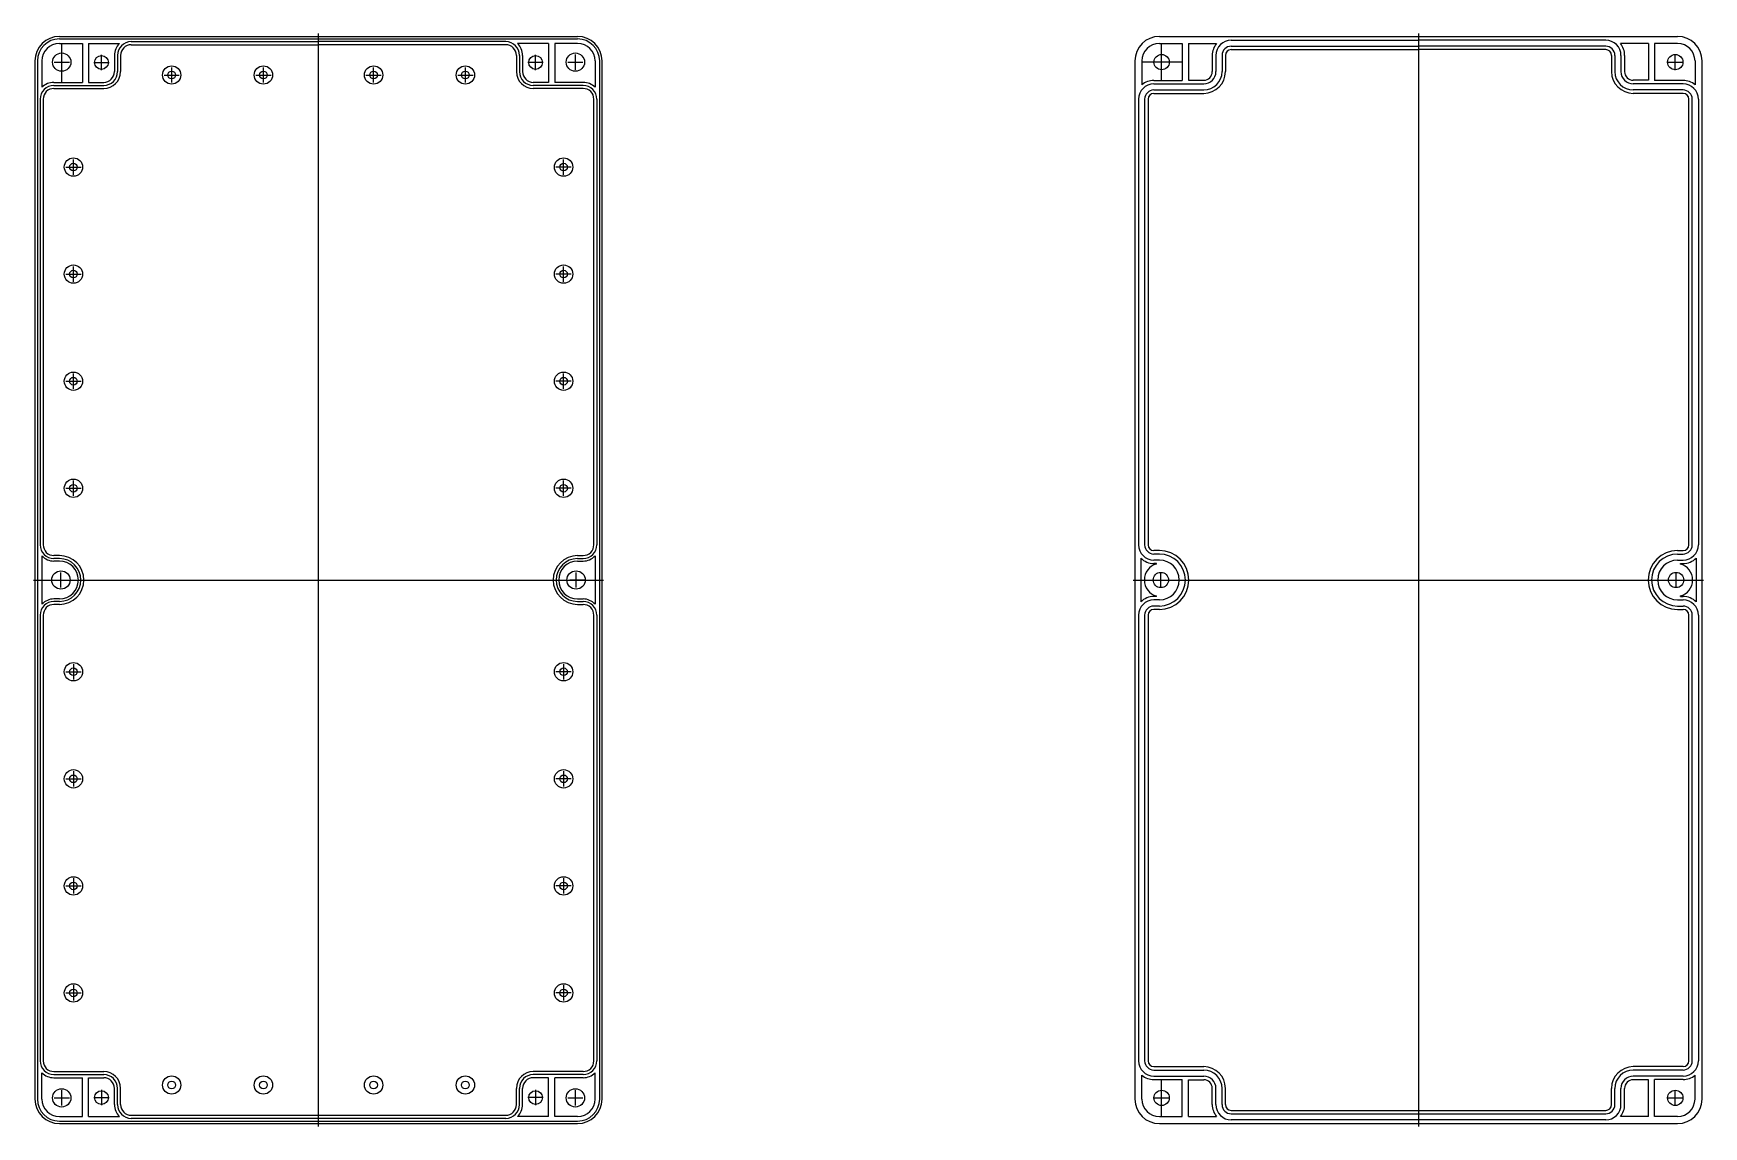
# Model space of a CAD drawing. Header units: millimetres. Extents: x 883 to 1429, y 369 to 727.
import ezdxf

# ---------------------------------------------------------------- set-up
doc = ezdxf.new("R2010")
doc.units = ezdxf.units.MM

msp = doc.modelspace()

# ---------------------------------------------------------------- linework, layer by layer
for p, q in [((976.31, 369.16), (976.31, 726.56)), ((1335.85, 726.56), (1335.85, 369.16)), ((891.61, 725.56), (1061.01, 725.56)), ((891.61, 724.76), (1061.01, 724.76)), ((891.61, 723.26), (899.11, 723.26)), ((892.36, 710.66), (892.36, 723.36)), ((899.11, 723.26), (899.11, 710.56)), ((901.11, 723.26), (901.11, 710.56)), ((901.11, 723.26), (911.24, 723.26)), ((915.11, 723.86), (976.31, 723.86)), ((915.11, 722.86), (976.31, 722.86)), ((1037.51, 723.86), (976.31, 723.86)), ((1037.51, 722.86), (976.31, 722.86)), ((1051.51, 723.26), (1041.39, 723.26)), ((1051.51, 723.26), (1051.51, 710.56)), ((1053.51, 723.26), (1053.51, 710.56)), ((1061.01, 723.26), (1053.51, 723.26)), ((1251.15, 725.56), (1420.55, 725.56)), ((1251.15, 723.26), (1258.65, 723.26)), ((1251.9, 711.16), (1251.9, 723.26)), ((1258.65, 723.26), (1258.65, 711.16)), ((1260.65, 723.26), (1260.65, 711.26)), ((1260.65, 723.26), (1269.83, 723.26)), ((1274.65, 724.36), (1335.85, 724.36)), ((1274.65, 722.36), (1335.85, 722.36)), ((1274.65, 721.26), (1335.85, 721.26)), ((1397.05, 724.36), (1335.85, 724.36)), ((1397.05, 722.36), (1335.85, 722.36)), ((1397.05, 721.26), (1335.85, 721.26)), ((1411.05, 723.26), (1401.87, 723.26)), ((1411.05, 723.26), (1411.05, 711.26)), ((1413.05, 723.26), (1413.05, 711.16)), ((1420.55, 723.26), (1413.05, 723.26)), ((883.61, 717.56), (883.61, 378.16)), ((884.41, 717.56), (884.41, 378.16)), ((885.91, 717.56), (885.91, 708.94)), ((889.86, 717.16), (894.86, 717.16)), ((902.86, 717.06), (907.86, 717.06)), ((905.36, 714.56), (905.36, 719.56)), ((909.61, 719.36), (909.61, 714.06)), ((910.61, 719.36), (910.61, 714.06)), ((911.61, 719.36), (911.61, 714.06)), ((928.31, 710.46), (928.31, 715.46)), ((958.31, 710.46), (958.31, 715.46)), ((994.31, 710.46), (994.31, 715.46)), ((1024.31, 710.46), (1024.31, 715.46)), ((1041.01, 719.36), (1041.01, 714.06)), ((1042.01, 719.36), (1042.01, 714.06)), ((1043.01, 719.36), (1043.01, 714.06)), ((1049.76, 717.06), (1044.76, 717.06)), ((1047.26, 714.56), (1047.26, 719.56)), ((1057.76, 717.16), (1062.76, 717.16)), ((1060.26, 714.66), (1060.26, 719.66)), ((1066.71, 717.56), (1066.71, 708.94)), ((1068.21, 378.16), (1068.21, 717.56)), ((1069.01, 378.16), (1069.01, 717.56)), ((1243.15, 717.56), (1243.15, 378.16)), ((1245.45, 717.56), (1245.45, 709.75)), ((1258.65, 717.16), (1245.45, 717.16)), ((1254.4, 717.16), (1249.4, 717.16)), ((1251.9, 714.56), (1251.9, 719.56)), ((1268.45, 719.36), (1268.45, 714.06)), ((1269.65, 719.36), (1269.65, 714.06)), ((1271.65, 719.36), (1271.65, 714.06)), ((1272.75, 719.36), (1272.75, 714.06)), ((1398.95, 719.36), (1398.95, 714.06)), ((1400.05, 719.36), (1400.05, 714.06)), ((1402.05, 719.36), (1402.05, 714.06)), ((1403.25, 719.36), (1403.25, 714.06)), ((1417.3, 717.16), (1422.3, 717.16)), ((1417.3, 717.16), (1422.3, 717.16)), ((1419.8, 714.66), (1419.8, 719.66)), ((1419.8, 714.56), (1419.8, 719.56)), ((1426.25, 717.56), (1426.25, 709.75)), ((1428.55, 378.16), (1428.55, 717.56)), ((889.81, 710.56), (899.11, 710.56)), ((901.11, 710.56), (906.11, 710.56)), ((925.81, 712.96), (930.81, 712.96)), ((955.81, 712.96), (960.81, 712.96)), ((991.81, 712.96), (996.81, 712.96)), ((1021.81, 712.96), (1026.81, 712.96)), ((1051.51, 710.56), (1046.51, 710.56)), ((1062.81, 710.56), (1053.51, 710.56)), ((1249.35, 711.16), (1258.65, 711.16)), ((1249.35, 710.06), (1265.65, 710.06)), ((1260.65, 711.26), (1265.65, 711.26)), ((1411.05, 711.26), (1406.05, 711.26)), ((1422.35, 710.06), (1406.05, 710.06)), ((1422.35, 711.16), (1413.05, 711.16)), ((885.31, 705.06), (885.31, 559.36)), ((886.31, 705.06), (886.31, 559.36)), ((889.81, 709.56), (906.11, 709.56)), ((889.81, 708.56), (906.11, 708.56)), ((1062.81, 709.56), (1046.51, 709.56)), ((1062.81, 708.56), (1046.51, 708.56)), ((1066.31, 559.36), (1066.31, 705.06)), ((1067.31, 705.06), (1067.31, 559.36)), ((1244.35, 705.06), (1244.35, 559.36)), ((1246.35, 705.06), (1246.35, 559.36)), ((1247.45, 705.06), (1247.45, 559.36)), ((1249.35, 708.06), (1265.65, 708.06)), ((1249.35, 706.96), (1265.65, 706.96)), ((1422.35, 708.06), (1406.05, 708.06)), ((1422.35, 706.96), (1406.05, 706.96)), ((1424.25, 559.36), (1424.25, 705.06)), ((1425.35, 559.36), (1425.35, 705.06)), ((1427.35, 705.06), (1427.35, 559.36)), ((893.71, 682.86), (898.71, 682.86)), ((893.71, 682.86), (898.71, 682.86)), ((896.21, 680.36), (896.21, 685.36)), ((1058.91, 682.86), (1053.91, 682.86)), ((1058.91, 682.86), (1053.91, 682.86)), ((1056.41, 680.36), (1056.41, 685.36)), ((896.21, 645.36), (896.21, 650.36)), ((1056.41, 645.36), (1056.41, 650.36)), ((893.71, 647.86), (898.71, 647.86)), ((1058.91, 647.86), (1053.91, 647.86)), ((893.71, 612.86), (898.71, 612.86)), ((896.21, 610.36), (896.21, 615.36)), ((1058.91, 612.86), (1053.91, 612.86)), ((1056.41, 610.36), (1056.41, 615.36)), ((896.21, 575.36), (896.21, 580.36)), ((1056.41, 575.36), (1056.41, 580.36)), ((893.71, 577.86), (898.71, 577.86)), ((1058.91, 577.86), (1053.91, 577.86)), ((1251.15, 557.46), (1249.35, 557.46)), ((1420.55, 557.46), (1422.35, 557.46)), ((885.91, 555.77), (885.91, 539.95)), ((891.61, 555.86), (889.81, 555.86)), ((891.61, 554.86), (889.81, 554.86)), ((891.61, 554.06), (889.81, 554.06)), ((1061.01, 555.86), (1062.81, 555.86)), ((1061.01, 554.86), (1062.81, 554.86)), ((1061.01, 554.06), (1062.81, 554.06)), ((1066.71, 555.77), (1066.71, 539.95)), ((1245.05, 555.04), (1245.05, 540.69)), ((1251.15, 556.36), (1249.35, 556.36)), ((1251.15, 554.36), (1249.35, 554.36)), ((1250.25, 553.26), (1249.35, 553.26)), ((1250.25, 553.08), (1250.25, 553.26)), ((1420.55, 556.36), (1422.35, 556.36)), ((1420.55, 554.36), (1422.35, 554.36)), ((1421.45, 553.26), (1422.35, 553.26)), ((1421.45, 553.08), (1421.45, 553.26)), ((1426.65, 555.04), (1426.65, 540.69)), ((883.11, 547.86), (1069.51, 547.86)), ((889.11, 547.86), (894.11, 547.86)), ((889.11, 547.86), (894.11, 547.86)), ((889.61, 547.86), (894.61, 547.86)), ((892.11, 545.36), (892.11, 550.36)), ((1058.01, 547.86), (1063.01, 547.86)), ((1063.51, 547.86), (1058.51, 547.86)), ((1060.51, 545.36), (1060.51, 550.36)), ((1242.65, 547.86), (1429.05, 547.86)), ((1248.65, 547.86), (1253.65, 547.86)), ((1248.65, 547.86), (1253.65, 547.86)), ((1248.65, 547.86), (1253.65, 547.86)), ((1249.15, 547.86), (1254.15, 547.86)), ((1249.15, 547.86), (1254.15, 547.86)), ((1251.65, 545.36), (1251.65, 550.36)), ((1251.65, 545.36), (1251.65, 550.36)), ((1417.55, 547.86), (1422.55, 547.86)), ((1420.05, 545.36), (1420.05, 550.36)), ((891.61, 541.66), (889.81, 541.66)), ((891.61, 540.86), (889.81, 540.86)), ((1061.01, 541.66), (1062.81, 541.66)), ((1061.01, 540.86), (1062.81, 540.86)), ((1250.25, 542.46), (1249.35, 542.46)), ((1251.15, 541.36), (1249.35, 541.36)), ((1250.25, 542.46), (1250.25, 542.65)), ((1420.55, 541.36), (1422.35, 541.36)), ((1421.45, 542.46), (1421.45, 542.65)), ((1421.45, 542.46), (1422.35, 542.46)), ((885.31, 536.36), (885.31, 390.66)), ((886.31, 536.36), (886.31, 390.66)), ((891.61, 539.86), (889.81, 539.86)), ((1061.01, 539.86), (1062.81, 539.86)), ((1066.31, 390.66), (1066.31, 536.36)), ((1067.31, 536.36), (1067.31, 390.66)), ((1244.35, 536.36), (1244.35, 390.66)), ((1246.35, 536.36), (1246.35, 390.66)), ((1247.45, 536.36), (1247.45, 390.66)), ((1251.15, 539.36), (1249.35, 539.36)), ((1251.15, 538.26), (1249.35, 538.26)), ((1420.55, 539.36), (1422.35, 539.36)), ((1420.55, 538.26), (1422.35, 538.26)), ((1424.25, 390.66), (1424.25, 536.36)), ((1425.35, 390.66), (1425.35, 536.36)), ((1427.35, 536.36), (1427.35, 390.66)), ((896.21, 520.36), (896.21, 515.36)), ((1056.41, 520.36), (1056.41, 515.36)), ((893.71, 517.86), (898.71, 517.86)), ((1058.91, 517.86), (1053.91, 517.86)), ((893.71, 482.86), (898.71, 482.86)), ((896.21, 485.36), (896.21, 480.36)), ((1058.91, 482.86), (1053.91, 482.86)), ((1056.41, 485.36), (1056.41, 480.36)), ((893.71, 447.86), (898.71, 447.86)), ((896.21, 450.36), (896.21, 445.36)), ((1058.91, 447.86), (1053.91, 447.86)), ((1056.41, 450.36), (1056.41, 445.36)), ((896.21, 415.36), (896.21, 410.36)), ((1056.41, 415.36), (1056.41, 410.36)), ((893.71, 412.86), (898.71, 412.86)), ((893.71, 412.86), (898.71, 412.86)), ((1058.91, 412.86), (1053.91, 412.86)), ((1058.91, 412.86), (1053.91, 412.86)), ((1249.35, 388.76), (1265.65, 388.76)), ((1249.35, 387.66), (1265.65, 387.66)), ((1422.35, 388.76), (1406.05, 388.76)), ((1422.35, 387.66), (1406.05, 387.66)), ((885.91, 378.16), (885.91, 386.78)), ((889.81, 387.16), (906.11, 387.16)), ((889.81, 386.16), (906.11, 386.16)), ((889.81, 385.16), (899.11, 385.16)), ((899.11, 372.46), (899.11, 385.16)), ((901.11, 372.46), (901.11, 385.16)), ((901.11, 385.16), (906.11, 385.16)), ((1062.81, 387.16), (1046.51, 387.16)), ((1062.81, 386.16), (1046.51, 386.16)), ((1051.51, 385.16), (1046.51, 385.16)), ((1051.51, 372.46), (1051.51, 385.16)), ((1053.51, 372.46), (1053.51, 385.16)), ((1062.81, 385.16), (1053.51, 385.16)), ((1066.71, 378.16), (1066.71, 386.78)), ((1245.45, 378.16), (1245.45, 385.97)), ((1249.35, 385.66), (1265.65, 385.66)), ((1249.35, 384.56), (1258.65, 384.56)), ((1251.9, 372.46), (1251.9, 384.56)), ((1258.65, 372.46), (1258.65, 384.56)), ((1260.65, 372.46), (1260.65, 384.46)), ((1260.65, 384.46), (1265.65, 384.46)), ((1422.35, 385.66), (1406.05, 385.66)), ((1411.05, 384.46), (1406.05, 384.46)), ((1411.05, 372.46), (1411.05, 384.46)), ((1413.05, 372.46), (1413.05, 384.56)), ((1422.35, 384.56), (1413.05, 384.56)), ((1426.25, 378.16), (1426.25, 385.97)), ((889.86, 378.56), (894.86, 378.56)), ((892.36, 376.06), (892.36, 381.06)), ((902.86, 378.66), (907.86, 378.66)), ((905.36, 381.16), (905.36, 376.16)), ((909.61, 376.36), (909.61, 381.66)), ((910.61, 376.36), (910.61, 381.66)), ((911.61, 376.36), (911.61, 381.66)), ((1041.01, 376.36), (1041.01, 381.66)), ((1042.01, 376.36), (1042.01, 381.66)), ((1043.01, 376.36), (1043.01, 381.66)), ((1049.76, 378.66), (1044.76, 378.66)), ((1047.26, 381.16), (1047.26, 376.16)), ((1057.76, 378.56), (1062.76, 378.56)), ((1060.26, 376.06), (1060.26, 381.06)), ((1249.4, 378.56), (1254.4, 378.56)), ((1268.45, 376.36), (1268.45, 381.66)), ((1269.65, 376.36), (1269.65, 381.66)), ((1271.65, 376.36), (1271.65, 381.66)), ((1272.75, 376.36), (1272.75, 381.66)), ((1398.95, 376.36), (1398.95, 381.66)), ((1400.05, 376.36), (1400.05, 381.66)), ((1402.05, 376.36), (1402.05, 381.66)), ((1403.25, 376.36), (1403.25, 381.66)), ((1417.3, 378.56), (1422.3, 378.56)), ((1419.8, 376.06), (1419.8, 381.06)), ((891.61, 372.46), (899.11, 372.46)), ((901.11, 372.46), (911.24, 372.46)), ((915.11, 372.86), (1037.51, 372.86)), ((1037.51, 371.86), (915.11, 371.86)), ((1051.51, 372.46), (1041.39, 372.46)), ((1061.01, 372.46), (1053.51, 372.46)), ((1251.15, 372.46), (1258.65, 372.46)), ((1260.65, 372.46), (1269.83, 372.46)), ((1274.65, 374.46), (1397.05, 374.46)), ((1274.65, 373.36), (1397.05, 373.36)), ((1397.05, 371.36), (1274.65, 371.36)), ((1411.05, 372.46), (1401.87, 372.46)), ((1420.55, 372.46), (1413.05, 372.46)), ((891.61, 370.96), (1061.01, 370.96)), ((891.61, 370.16), (1061.01, 370.16)), ((1251.15, 370.16), (1420.55, 370.16))]:
    msp.add_line(p, q)
for centre, radius in [((892.36, 717.16), 3), ((905.36, 717.06), 2.25), ((928.31, 712.96), 3), ((958.31, 712.96), 3), ((994.31, 712.96), 3), ((1024.31, 712.96), 3), ((1047.26, 717.06), 2.25), ((1060.26, 717.16), 3), ((1251.9, 717.16), 2.5), ((1419.8, 717.16), 2.5), ((928.31, 712.96), 1.25), ((958.31, 712.96), 1.25), ((994.31, 712.96), 1.25), ((1024.31, 712.96), 1.25), ((896.21, 682.86), 3), ((896.21, 682.86), 1.25), ((1056.41, 682.86), 3), ((1056.41, 682.86), 1.25), ((896.21, 647.86), 3), ((1056.41, 647.86), 3), ((896.21, 647.86), 1.25), ((1056.41, 647.86), 1.25), ((896.21, 612.86), 3), ((896.21, 612.86), 1.25), ((1056.41, 612.86), 3), ((1056.41, 612.86), 1.25), ((896.21, 577.86), 3), ((896.21, 577.86), 1.25), ((1056.41, 577.86), 3), ((1056.41, 577.86), 1.25), ((892.11, 547.86), 3), ((1060.51, 547.86), 3), ((1251.65, 547.86), 2.5), ((1420.05, 547.86), 2.5), ((896.21, 517.86), 3), ((896.21, 517.86), 1.25), ((1056.41, 517.86), 3), ((1056.41, 517.86), 1.25), ((896.21, 482.86), 3), ((896.21, 482.86), 1.25), ((1056.41, 482.86), 3), ((1056.41, 482.86), 1.25), ((896.21, 447.86), 3), ((896.21, 447.86), 1.25), ((1056.41, 447.86), 3), ((1056.41, 447.86), 1.25), ((896.21, 412.86), 3), ((1056.41, 412.86), 3), ((896.21, 412.86), 1.25), ((1056.41, 412.86), 1.25), ((928.31, 382.76), 3), ((928.31, 382.76), 1.25), ((958.31, 382.76), 3), ((958.31, 382.76), 1.25), ((994.31, 382.76), 3), ((994.31, 382.76), 1.25), ((1024.31, 382.76), 3), ((1024.31, 382.76), 1.25), ((892.36, 378.56), 3), ((905.36, 378.66), 2.25), ((1047.26, 378.66), 2.25), ((1060.26, 378.56), 3), ((1251.9, 378.56), 2.5), ((1419.8, 378.56), 2.5)]:
    msp.add_circle(centre, radius)
for centre, radius, start, end in [((891.61, 717.56), 8, 90, 180), ((891.61, 717.56), 7.2, 90, 180), ((891.61, 717.56), 5.7, 90, 180), ((915.11, 719.36), 5.5, 134.839, 180), ((915.11, 719.36), 4.5, 90, 180), ((915.11, 719.36), 3.5, 90, 180), ((1037.51, 719.36), 4.5, 360, 90), ((1037.51, 719.36), 3.5, 360, 90), ((1037.51, 719.36), 5.5, 360, 45.161), ((1061.01, 717.56), 8, 0, 90), ((1061.01, 717.56), 7.2, 0, 90), ((1061.01, 717.56), 5.7, 0, 90), ((1251.15, 717.56), 8, 90, 180), ((1251.15, 717.56), 5.7, 90, 180), ((1274.65, 719.36), 6.2, 141.0212, 180), ((1274.65, 719.36), 5, 90, 180), ((1274.65, 719.36), 3, 90, 180), ((1274.65, 719.36), 1.9, 90, 180), ((1397.05, 719.36), 5, 360, 90), ((1397.05, 719.36), 3, 360, 90), ((1397.05, 719.36), 1.9, 360, 90), ((1397.05, 719.36), 6.2, 360, 38.9788), ((1420.55, 717.56), 8, 0, 90), ((1420.55, 717.56), 5.7, 0, 90), ((889.81, 705.06), 5.5, 90, 135.161), ((906.11, 714.06), 5.5, 270, 0), ((906.11, 714.06), 4.5, 270, 0), ((906.11, 714.06), 3.5, 270, 0), ((1046.51, 714.06), 5.5, 180, 270), ((1046.51, 714.06), 4.5, 180, 270), ((1046.51, 714.06), 3.5, 180, 270), ((1062.81, 705.06), 5.5, 44.839, 90), ((1249.35, 705.06), 5, 90, 180), ((1249.35, 705.06), 6.1, 90, 129.7429), ((1265.65, 714.06), 6, 270, 0), ((1265.65, 714.06), 4, 270, 0), ((1265.65, 714.06), 7.1, 270, 0), ((1265.65, 714.06), 2.8, 270, 0), ((1406.05, 714.06), 7.1, 180, 270), ((1406.05, 714.06), 6, 180, 270), ((1406.05, 714.06), 4, 180, 270), ((1406.05, 714.06), 2.8, 180, 270), ((1422.35, 705.06), 6.1, 50.2571, 90), ((1422.35, 705.06), 5, 0, 90), ((889.81, 705.06), 4.5, 90, 180), ((889.81, 705.06), 3.5, 90, 180), ((1062.81, 705.06), 4.5, 0, 90), ((1062.81, 705.06), 3.5, 0, 90), ((1249.35, 705.06), 3, 90, 180), ((1249.35, 705.06), 1.9, 90, 180), ((1422.35, 705.06), 3, 0, 90), ((1422.35, 705.06), 1.9, 0, 90), ((889.81, 559.36), 4.5, 180, 270), ((889.81, 559.36), 3.5, 180, 270), ((1062.81, 559.36), 3.5, 270, 360), ((1062.81, 559.36), 4.5, 270, 0), ((1249.35, 559.36), 5, 180, 270), ((1249.35, 559.36), 3, 180, 270), ((1249.35, 559.36), 1.9, 180, 270), ((1251.15, 547.86), 9.6, 270, 90), ((1420.55, 547.86), 9.6, 90, 270), ((1422.35, 559.36), 5, 270, 0), ((1422.35, 559.36), 3, 270, 360), ((1422.35, 559.36), 1.9, 270, 360), ((889.81, 559.36), 5.3, 222.621, 270), ((891.61, 547.86), 8, 270, 90), ((891.61, 547.86), 7, 270, 90), ((891.61, 547.86), 6.2, 270, 90), ((1061.01, 547.86), 8, 90, 270), ((1061.01, 547.86), 7, 90, 270), ((1061.01, 547.86), 6.2, 90, 270), ((1062.81, 559.36), 5.3, 270, 317.379), ((1249.35, 559.36), 6.1, 225.1771, 270), ((1251.65, 547.86), 5.4, 105.0261, 254.9739), ((1251.15, 547.86), 8.5, 270, 90), ((1251.15, 547.86), 6.5, 270, 90), ((1420.55, 547.86), 8.5, 90, 270), ((1420.55, 547.86), 6.5, 90, 270), ((1420.05, 547.86), 5.4, 285.0261, 74.9739), ((1422.35, 559.36), 6.1, 270, 314.8229), ((889.81, 536.36), 4.5, 90, 180), ((889.81, 536.36), 5.3, 90, 137.379), ((1062.81, 536.36), 5.3, 42.621, 90), ((1062.81, 536.36), 4.5, 0, 90), ((1249.35, 536.36), 5, 90, 180), ((1249.35, 536.36), 6.1, 90, 134.8229), ((1422.35, 536.36), 6.1, 45.1771, 90), ((1422.35, 536.36), 5, 0, 90), ((889.81, 536.36), 3.5, 90, 180), ((1062.81, 536.36), 3.5, 0, 90), ((1249.35, 536.36), 3, 90, 180), ((1249.35, 536.36), 1.9, 90, 180), ((1422.35, 536.36), 3, 0, 90), ((1422.35, 536.36), 1.9, 0, 90), ((889.81, 390.66), 4.5, 180, 270), ((889.81, 390.66), 3.5, 180, 270), ((1062.81, 390.66), 3.5, 270, 0), ((1062.81, 390.66), 4.5, 270, 0), ((1249.35, 390.66), 5, 180, 270), ((1249.35, 390.66), 3, 180, 270), ((1249.35, 390.66), 1.9, 180, 270), ((1265.65, 381.66), 7.1, 0, 90), ((1265.65, 381.66), 6, 0, 90), ((1406.05, 381.66), 7.1, 90, 180), ((1406.05, 381.66), 6, 90, 180), ((1422.35, 390.66), 3, 270, 0), ((1422.35, 390.66), 5, 270, 0), ((1422.35, 390.66), 1.9, 270, 0), ((889.81, 390.66), 5.5, 224.839, 270), ((906.11, 381.66), 5.5, 0, 90), ((906.11, 381.66), 4.5, 0, 90), ((906.11, 381.66), 3.5, 0, 90), ((1046.51, 381.66), 5.5, 90, 180), ((1046.51, 381.66), 4.5, 90, 180), ((1046.51, 381.66), 3.5, 90, 180), ((1062.81, 390.66), 5.5, 270, 315.161), ((1249.35, 390.66), 6.1, 230.2571, 270), ((1265.65, 381.66), 4, 0, 90), ((1265.65, 381.66), 2.8, 0, 90), ((1406.05, 381.66), 4, 90, 180), ((1406.05, 381.66), 2.8, 90, 180), ((1422.35, 390.66), 6.1, 270, 309.7429), ((891.61, 378.16), 8, 180, 270), ((891.61, 378.16), 7.2, 180, 270), ((891.61, 378.16), 5.7, 180, 270), ((1061.01, 378.16), 8, 270, 0), ((1061.01, 378.16), 7.2, 270, 0), ((1061.01, 378.16), 5.7, 270, 0), ((1251.15, 378.16), 8, 180, 270), ((1251.15, 378.16), 5.7, 180, 270), ((1420.55, 378.16), 8, 270, 0), ((1420.55, 378.16), 5.7, 270, 0), ((915.11, 376.36), 5.5, 180, 225.161), ((915.11, 376.36), 4.5, 180, 270), ((915.11, 376.36), 3.5, 180, 270), ((1037.51, 376.36), 3.5, 270, 0), ((1037.51, 376.36), 4.5, 270, 0), ((1037.51, 376.36), 5.5, 314.839, 0), ((1274.65, 376.36), 6.2, 180, 218.9788), ((1274.65, 376.36), 5, 180, 270), ((1274.65, 376.36), 3, 180, 270), ((1274.65, 376.36), 1.9, 180, 270), ((1397.05, 376.36), 5, 270, 0), ((1397.05, 376.36), 3, 270, 0), ((1397.05, 376.36), 1.9, 270, 0), ((1397.05, 376.36), 6.2, 321.0212, 0)]:
    msp.add_arc(centre, radius, start, end)

doc.saveas('drawing.dxf')
